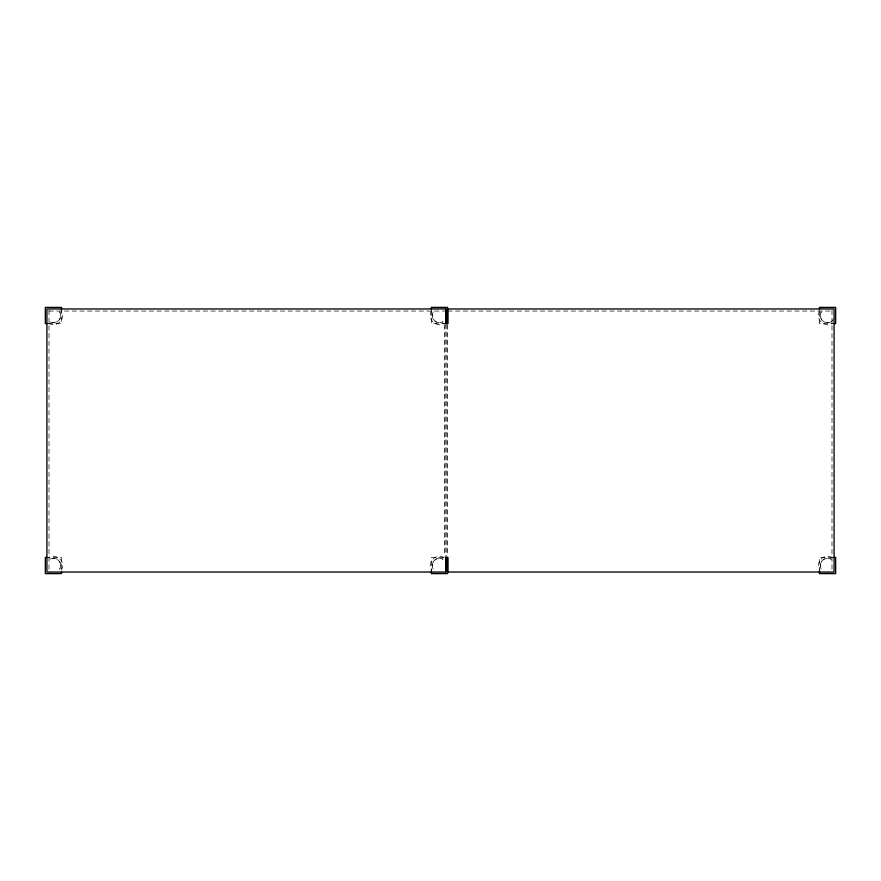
<?xml version="1.0" encoding="UTF-8"?>
<svg xmlns="http://www.w3.org/2000/svg" width="881" height="881" viewBox="0 0 881 881"><rect width="100%" height="100%" fill="white"/><g stroke="black" fill="none" stroke-linecap="round" stroke-linejoin="round"><path stroke-width="0.66" stroke-dasharray="4.41 3.3" d="M61.582 570.216L62.837 565.514L61.582 560.823L58.146 557.376L53.444 556.12L48.752 557.376M431.327 310.784L430.071 315.486L431.327 320.177L434.762 323.624L439.465 324.88L444.167 323.624M819.418 310.784L818.163 315.486L819.418 320.177L822.854 323.624L827.556 324.88L832.248 323.624M831.212 321.807A7.312 7.312 0 0 1 821.224 311.83L820.244 315.486L821.224 319.142L823.9 321.807L827.556 322.787L831.212 321.807L833.878 319.142M49.006 311.048L444.674 311.048M447.812 311.048L831.994 311.048M48.246 323.569L61.538 323.569L61.538 310.09M445.984 323.569L431.371 323.569L431.371 310.288M835.651 323.569L819.462 323.569L819.462 308.956M45.349 557.431L61.538 557.431L61.538 572.044M443.33 557.431L431.371 557.431L431.371 570.91M832.754 557.431L819.462 557.431L819.462 570.91M48.752 323.624L53.444 324.88L58.146 323.624L61.582 320.177L62.837 315.486L61.582 310.784M832.248 557.376L827.556 556.12L822.854 557.376L819.418 560.823L818.163 565.514L819.418 570.216M444.167 557.376L439.465 556.12L434.762 557.376L431.327 560.823L430.071 565.514L431.327 570.216M831.994 310.332L831.994 572.044M447.548 324.902L447.548 556.098M446.766 324.263L446.766 556.737M445.202 324.263L445.202 556.737M444.42 324.902L444.42 556.098M49.006 310.332L49.006 572.044M60.756 315.486L59.776 319.142L57.1 321.807L53.444 322.787L49.788 321.807A7.312 7.312 0 0 0 59.776 311.83L60.756 315.486M60.756 565.514L59.776 569.17A7.312 7.312 0 0 0 49.788 559.193L53.444 558.213L57.1 559.193L59.776 561.858L60.756 565.514M433.133 311.83L432.153 315.486L433.133 319.142L435.809 321.807L439.465 322.787L443.121 321.807A7.312 7.312 0 0 1 433.133 311.83M433.133 561.858L432.153 565.514L433.133 569.17A7.312 7.312 0 0 1 443.121 559.193L439.465 558.213L435.809 559.193L433.133 561.858M821.224 561.858L820.244 565.514L821.224 569.17A7.312 7.312 0 0 1 831.212 559.193L827.556 558.213L823.9 559.193L821.224 561.858"/><path stroke-width="1.32" d="M46.924 323.569L45.349 323.569L45.349 307.392L61.538 307.392L61.538 310.09M834.076 323.569L835.651 323.569L835.651 307.392L819.462 307.392L819.462 308.956M46.924 557.431L45.349 557.431L45.349 573.608L61.538 573.608L61.538 572.044M834.076 557.431L835.651 557.431L835.651 573.608L819.462 573.608L819.462 570.91M447.559 323.569L447.559 307.392L431.371 307.392L431.371 308.956M447.559 557.431L447.559 573.608L431.371 573.608L431.371 570.91M445.984 323.569L445.984 308.956L46.924 308.956L46.924 572.044L445.995 572.044L445.995 557.431M445.72 308.956L445.72 323.569L447.812 323.569L447.812 308.956L834.076 308.956L834.076 572.044L447.812 572.044L447.812 557.431L445.72 557.431L445.72 572.044"/></g></svg>
